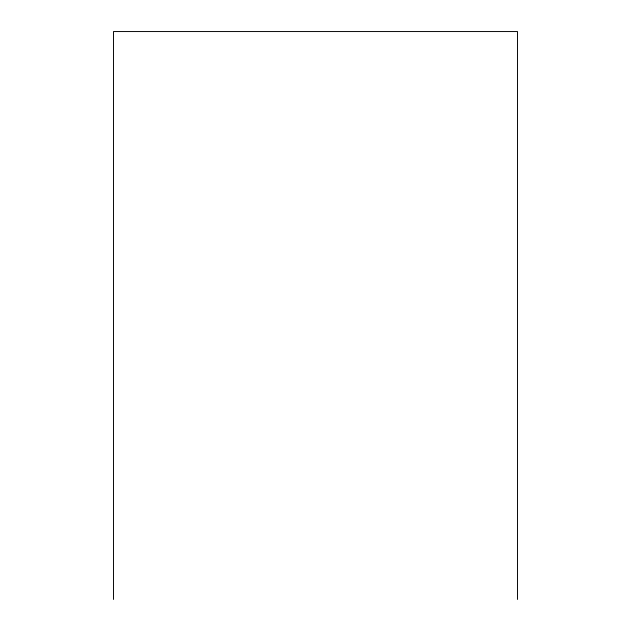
<?xml version="1.0" encoding="UTF-8"?>
<svg xmlns="http://www.w3.org/2000/svg" width="631" height="631" viewBox="0 0 631 631"><rect width="100%" height="100%" fill="white"/><g stroke="black" fill="none" stroke-linecap="round" stroke-linejoin="round"><path stroke-width="0.95" d="M517.507 599.45L517.507 31.55L113.493 31.55L113.493 599.45"/></g></svg>
